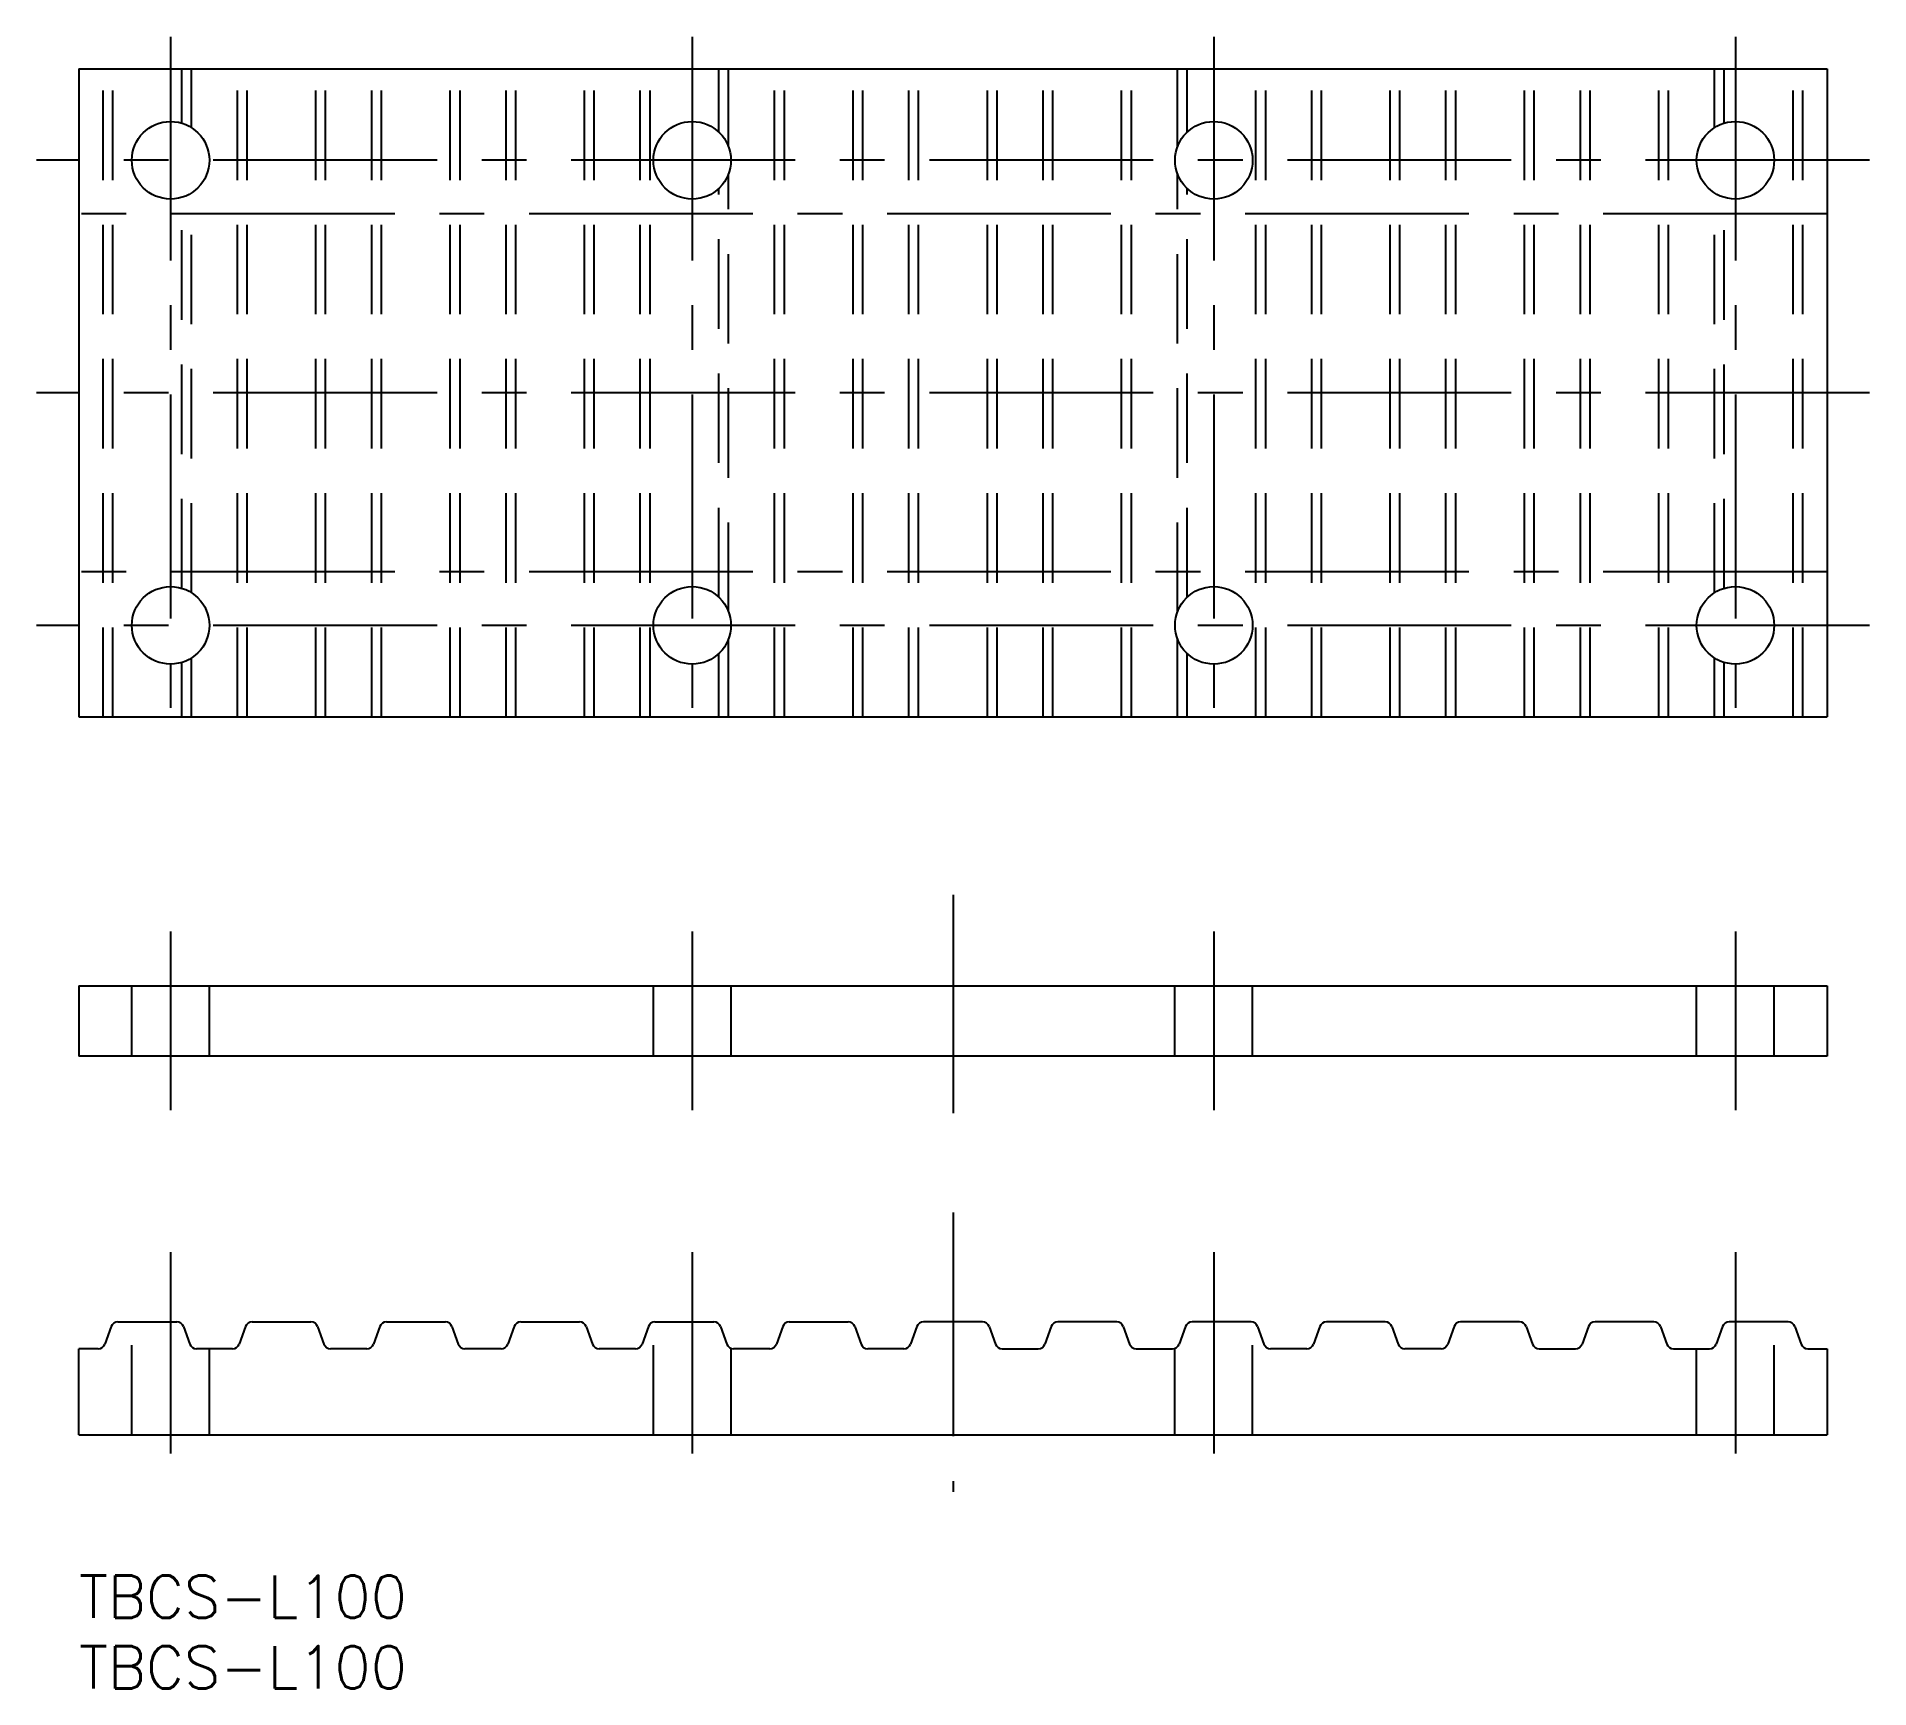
# Model space of a CAD drawing. Extents: x -3 to 127, y -8 to 109.
import ezdxf

# ---------------------------------------------------------------- set-up
doc = ezdxf.new("R2010")
doc.units = 0
doc.header["$LTSCALE"] = 0.5
doc.linetypes.add('CENTER', pattern=[50.8, 31.75, -6.35, 6.35, -6.35])
doc.linetypes.add('DASHED', pattern=[19.05, 12.7, -6.35])
for name, color, linetype in [('MSM_CENTER', 1, 'CENTER'), ('MSM_CONTINUOUS', 7, 'CONTINUOUS'), ('MSM_DASHED', 4, 'DASHED'), ('MSM_PART_NUMBER', 7, 'CONTINUOUS')]:
    doc.layers.add(name, color=color, linetype=linetype)
doc.styles.get("Standard").update_dxf_attribs({"font": 'txt.shx', "height": 3, "bigfont": 'bigfont.shx'})

# ---------------------------------------------------------------- blocks, each defined once
blk = doc.blocks.new('*U2')
at = {"layer": 'MSM_PART_NUMBER'}
blk.add_text('TBCS-L100', height=3, dxfattribs=at).set_placement((0, -3))
blk = doc.blocks.new('*U3')
at = {"layer": 'MSM_PART_NUMBER'}
blk.add_text('TBCS-L100', height=3, dxfattribs=at).set_placement((0, -8))

msp = doc.modelspace()

# ---------------------------------------------------------------- linework, layer by layer
at = {"layer": 'MSM_CENTER'}
for p, q in [((6.5, 109.2), (6.5, 58.65)), ((43.5, 109.2), (43.5, 58.65)), ((80.5, 109.2), (80.5, 58.65)), ((117.5, 109.2), (117.5, 58.65)), ((127, 100.43), (-3, 100.43)), ((124, 96.63), (0, 96.63)), ((127, 83.93), (-3, 83.93)), ((124, 71.23), (0, 71.23)), ((127, 67.43), (-3, 67.43)), ((62, 48.3), (62, 32.81)), ((6.5, 45.7), (6.5, 33.02)), ((43.5, 45.7), (43.5, 33.02)), ((80.5, 45.7), (80.5, 33.02)), ((117.5, 45.7), (117.5, 33.02)), ((62, 25.76), (62, 5.95)), ((6.5, 22.95), (6.5, 8.66)), ((43.5, 22.95), (43.5, 8.66)), ((80.5, 22.95), (80.5, 8.66)), ((117.5, 22.95), (117.5, 8.66))]:
    msp.add_line(p, q, dxfattribs=at)
at = {"layer": 'MSM_CONTINUOUS'}
for p, q in [((0, 106.93), (124, 106.93)), ((0, 106.93), (0, 60.93)), ((124, 106.93), (124, 60.93)), ((0, 60.93), (124, 60.93)), ((0, 41.86), (124, 41.86)), ((0, 41.86), (0, 36.86)), ((124, 41.86), (124, 36.86)), ((124, 36.86), (0, 36.86)), ((2.29, 17.67), (1.84, 16.43)), ((2.76, 18), (6.94, 18)), ((7.41, 17.67), (7.86, 16.43)), ((11.82, 17.67), (11.37, 16.43)), ((12.29, 18), (16.46, 18)), ((16.93, 17.67), (17.38, 16.43)), ((21.34, 17.67), (20.89, 16.43)), ((21.81, 18), (25.99, 18)), ((26.46, 17.67), (26.91, 16.43)), ((30.87, 17.67), (30.42, 16.43)), ((31.34, 18), (35.51, 18)), ((35.98, 17.67), (36.43, 16.43)), ((40.39, 17.67), (39.94, 16.43)), ((40.86, 18), (45.04, 18)), ((45.51, 17.67), (45.96, 16.43)), ((49.92, 17.67), (49.47, 16.43)), ((50.39, 18), (54.56, 18)), ((55.03, 17.67), (55.48, 16.43)), ((59.44, 17.67), (58.99, 16.43)), ((64.09, 18), (59.91, 18)), ((64.56, 17.67), (65.01, 16.43)), ((68.97, 17.67), (68.52, 16.43)), ((73.61, 18), (69.44, 18)), ((74.08, 17.67), (74.53, 16.43)), ((78.49, 17.67), (78.04, 16.43)), ((83.14, 18), (78.96, 18)), ((83.61, 17.67), (84.06, 16.43)), ((88.02, 17.67), (87.57, 16.43)), ((92.66, 18), (88.49, 18)), ((93.13, 17.67), (93.58, 16.43)), ((97.54, 17.67), (97.09, 16.43)), ((102.19, 18), (98.01, 18)), ((102.66, 17.67), (103.11, 16.43)), ((107.07, 17.67), (106.62, 16.43)), ((111.71, 18), (107.54, 18)), ((112.18, 17.67), (112.63, 16.43)), ((116.59, 17.67), (116.14, 16.43)), ((121.24, 18), (117.06, 18)), ((121.71, 17.67), (122.16, 16.43)), ((1.37, 16.1), (0, 16.1)), ((0, 10), (0, 16.1)), ((10.9, 16.1), (8.33, 16.1)), ((20.42, 16.1), (17.85, 16.1)), ((29.95, 16.1), (27.38, 16.1)), ((39.47, 16.1), (36.9, 16.1)), ((49, 16.1), (46.43, 16.1)), ((58.52, 16.1), (55.95, 16.1)), ((65.48, 16.1), (68.05, 16.1)), ((75, 16.1), (77.57, 16.1)), ((87.1, 16.1), (84.53, 16.1)), ((96.62, 16.1), (94.05, 16.1)), ((103.58, 16.1), (106.15, 16.1)), ((113.1, 16.1), (115.67, 16.1)), ((122.63, 16.1), (124, 16.1)), ((124, 16.1), (124, 10)), ((0, 10), (124, 10))]:
    msp.add_line(p, q, dxfattribs=at)
for centre in [(6.5, 100.43), (43.5, 100.43), (80.5, 100.43), (117.5, 100.43), (6.5, 67.43), (43.5, 67.43), (80.5, 67.43), (117.5, 67.43)]:
    msp.add_circle(centre, 2.75, dxfattribs=at)
for centre, start, end in [((2.76, 17.5), 90, 160), ((6.94, 17.5), 20, 90), ((12.29, 17.5), 90, 160), ((16.46, 17.5), 20, 90), ((21.81, 17.5), 90, 160), ((25.99, 17.5), 20, 90), ((31.34, 17.5), 90, 160), ((35.51, 17.5), 20, 90), ((40.86, 17.5), 90, 160), ((45.04, 17.5), 20, 90), ((50.39, 17.5), 90, 160), ((54.56, 17.5), 20, 90), ((59.91, 17.5), 90, 160), ((64.09, 17.5), 20, 90), ((69.44, 17.5), 90, 160), ((73.61, 17.5), 20, 90), ((78.96, 17.5), 90, 160), ((83.14, 17.5), 20, 90), ((88.49, 17.5), 90, 160), ((92.66, 17.5), 20, 90), ((98.01, 17.5), 90, 160), ((102.19, 17.5), 20, 90), ((107.54, 17.5), 90, 160), ((111.71, 17.5), 20, 90), ((117.06, 17.5), 90, 160), ((121.24, 17.5), 20, 90), ((1.37, 16.6), 270, 340), ((8.33, 16.6), 200, 270), ((10.9, 16.6), 270, 340), ((17.85, 16.6), 200, 270), ((20.42, 16.6), 270, 340), ((27.38, 16.6), 200, 270), ((29.95, 16.6), 270, 340), ((36.9, 16.6), 200, 270), ((39.47, 16.6), 270, 340), ((46.43, 16.6), 200, 270), ((49, 16.6), 270, 340), ((55.95, 16.6), 200, 270), ((58.52, 16.6), 270, 340), ((65.48, 16.6), 200, 270), ((68.05, 16.6), 270, 340), ((75, 16.6), 200, 270), ((77.57, 16.6), 270, 340), ((84.53, 16.6), 200, 270), ((87.1, 16.6), 270, 340), ((94.05, 16.6), 200, 270), ((96.62, 16.6), 270, 340), ((103.58, 16.6), 200, 270), ((106.15, 16.6), 270, 340), ((113.1, 16.6), 200, 270), ((115.67, 16.6), 270, 340), ((122.63, 16.6), 200, 270)]:
    msp.add_arc(centre, 0.5, start, end, dxfattribs=at)
at = {"layer": 'MSM_DASHED'}
for p, q in [((1.72, 60.93), (1.72, 106.93)), ((2.41, 60.93), (2.41, 106.93)), ((7.29, 103.06), (7.29, 106.93)), ((7.98, 102.75), (7.98, 106.93)), ((11.25, 60.93), (11.25, 106.93)), ((11.94, 60.93), (11.94, 106.93)), ((16.81, 60.93), (16.81, 106.93)), ((17.5, 60.93), (17.5, 106.93)), ((20.77, 60.93), (20.77, 106.93)), ((21.46, 60.93), (21.46, 106.93)), ((26.34, 60.93), (26.34, 106.93)), ((27.03, 60.93), (27.03, 106.93)), ((30.3, 60.93), (30.3, 106.93)), ((30.99, 60.93), (30.99, 106.93)), ((35.86, 60.93), (35.86, 106.93)), ((36.55, 60.93), (36.55, 106.93)), ((39.82, 60.93), (39.82, 106.93)), ((40.51, 60.93), (40.51, 106.93)), ((45.39, 102.43), (45.39, 106.93)), ((46.08, 101.38), (46.08, 106.93)), ((49.35, 60.93), (49.35, 106.93)), ((50.04, 60.93), (50.04, 106.93)), ((54.91, 60.93), (54.91, 106.93)), ((55.6, 60.93), (55.6, 106.93)), ((58.87, 60.93), (58.87, 106.93)), ((59.56, 60.93), (59.56, 106.93)), ((64.44, 60.93), (64.44, 106.93)), ((65.13, 60.93), (65.13, 106.93)), ((68.4, 60.93), (68.4, 106.93)), ((69.09, 60.93), (69.09, 106.93)), ((73.96, 60.93), (73.96, 106.93)), ((74.65, 60.93), (74.65, 106.93)), ((77.92, 101.38), (77.92, 106.93)), ((78.61, 102.43), (78.61, 106.93)), ((83.49, 60.93), (83.49, 106.93)), ((84.18, 60.93), (84.18, 106.93)), ((87.45, 60.93), (87.45, 106.93)), ((88.14, 60.93), (88.14, 106.93)), ((93.01, 60.93), (93.01, 106.93)), ((93.7, 60.93), (93.7, 106.93)), ((96.97, 60.93), (96.97, 106.93)), ((97.66, 60.93), (97.66, 106.93)), ((102.54, 60.93), (102.54, 106.93)), ((103.23, 60.93), (103.23, 106.93)), ((106.5, 60.93), (106.5, 106.93)), ((107.19, 60.93), (107.19, 106.93)), ((112.06, 60.93), (112.06, 106.93)), ((112.75, 60.93), (112.75, 106.93)), ((116.02, 102.75), (116.02, 106.93)), ((116.71, 103.06), (116.71, 106.93)), ((121.59, 60.93), (121.59, 106.93)), ((122.28, 60.93), (122.28, 106.93)), ((46.08, 68.38), (46.08, 99.47)), ((77.92, 68.38), (77.92, 99.47)), ((7.29, 70.06), (7.29, 97.79)), ((7.98, 69.75), (7.98, 98.11)), ((45.39, 69.43), (45.39, 98.43)), ((78.61, 69.43), (78.61, 98.43)), ((116.02, 69.75), (116.02, 98.11)), ((116.71, 70.06), (116.71, 97.79)), ((46.08, 60.93), (46.08, 66.47)), ((77.92, 60.93), (77.92, 66.47)), ((7.98, 60.93), (7.98, 65.11)), ((45.39, 60.93), (45.39, 65.43)), ((78.61, 60.93), (78.61, 65.43)), ((116.02, 60.93), (116.02, 65.11)), ((7.29, 60.93), (7.29, 64.79)), ((116.71, 60.93), (116.71, 64.79)), ((3.75, 36.86), (3.75, 41.86)), ((9.27, 36.86), (9.27, 41.86)), ((40.75, 36.86), (40.75, 41.86)), ((46.27, 36.86), (46.27, 41.86)), ((77.73, 36.86), (77.73, 41.86)), ((83.25, 36.86), (83.25, 41.86)), ((114.73, 36.86), (114.73, 41.86)), ((120.25, 36.86), (120.25, 41.86)), ((3.75, 10), (3.75, 18)), ((40.75, 10), (40.75, 17.99)), ((83.25, 10), (83.25, 17.99)), ((120.25, 10), (120.25, 18)), ((9.27, 10), (9.27, 16.1)), ((46.27, 10), (46.27, 16.13)), ((77.73, 10), (77.73, 16.13)), ((114.73, 10), (114.73, 16.1))]:
    msp.add_line(p, q, dxfattribs=at)

# ---------------------------------------------------------------- block references
at = {"layer": 'MSM_CONTINUOUS'}
for name in ['*U2', '*U3']:
    msp.add_blockref(name, (0, 0), dxfattribs=at)

doc.saveas('drawing.dxf')
